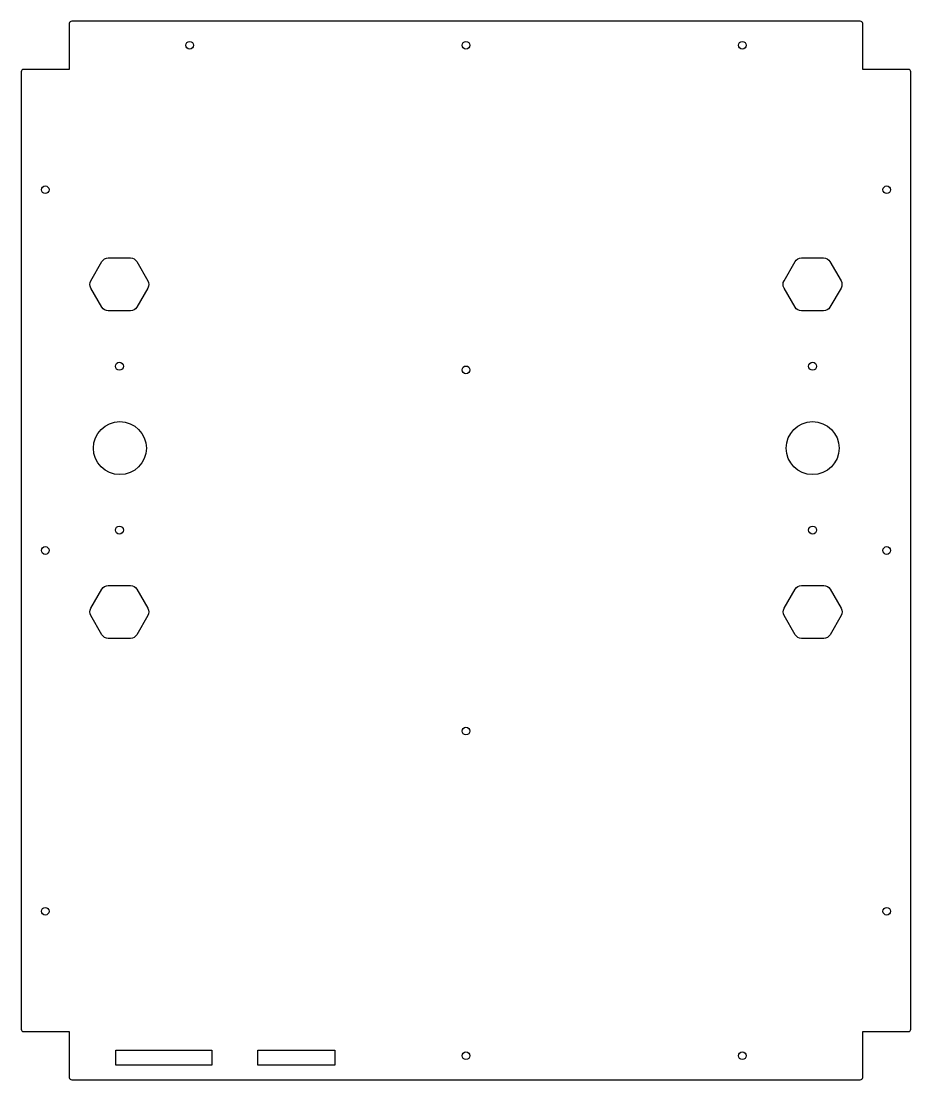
# Model space of a CAD drawing. Header units: millimetres. Extents: x -181 to 189, y 345 to 784.
import ezdxf

# ---------------------------------------------------------------- set-up
doc = ezdxf.new("R2010")
doc.units = ezdxf.units.MM
doc.layers.get('0').update_dxf_attribs({"linetype": 'CONTINUOUS'})

msp = doc.modelspace()

# ---------------------------------------------------------------- linework, layer by layer
for points in [[(-160.89, 364.79), (-160.89, 345.79, 0.414214), (-159.89, 344.79), (167.71, 344.79, 0.414214), (168.71, 345.79), (168.71, 364.79), (187.71, 364.79, 0.414214), (188.71, 365.79), (188.71, 763.39, 0.414214), (187.71, 764.39), (168.71, 764.39), (168.71, 783.39, 0.414214), (167.71, 784.39), (-159.89, 784.39, 0.414214), (-160.89, 783.39), (-160.89, 764.39), (-179.89, 764.39, 0.414214), (-180.89, 763.39), (-180.89, 365.79, 0.414214), (-179.89, 364.79)], [(-128.25, 673.59), (-132.87, 665.59, -0.267949), (-135.47, 664.09), (-144.71, 664.09, -0.267949), (-147.31, 665.59), (-151.92, 673.59, -0.267949), (-151.92, 676.59), (-147.31, 684.59, -0.267949), (-144.71, 686.09), (-135.47, 686.09, -0.267949), (-132.87, 684.59), (-128.25, 676.59, -0.267949)], [(136.04, 676.59), (140.66, 684.59, -0.267949), (143.25, 686.09), (152.49, 686.09, -0.267949), (155.09, 684.59), (159.71, 676.59, -0.267949), (159.71, 673.59), (155.09, 665.59, -0.267949), (152.49, 664.09), (143.25, 664.09, -0.267949), (140.66, 665.59), (136.04, 673.59, -0.267949)], [(-128.25, 537.59), (-132.87, 529.59, -0.267949), (-135.47, 528.09), (-144.71, 528.09, -0.267949), (-147.31, 529.59), (-151.92, 537.59, -0.267949), (-151.92, 540.59), (-147.31, 548.59, -0.267949), (-144.71, 550.09), (-135.47, 550.09, -0.267949), (-132.87, 548.59), (-128.25, 540.59, -0.267949)], [(136.08, 540.59), (140.69, 548.59, -0.267949), (143.29, 550.09), (152.53, 550.09, -0.267949), (155.13, 548.59), (159.75, 540.59, -0.267949), (159.75, 537.59), (155.13, 529.59, -0.267949), (152.53, 528.09), (143.29, 528.09, -0.267949), (140.69, 529.59), (136.08, 537.59, -0.267949)]]:
    msp.add_lwpolyline(points, format="xyb", close=True)
for points in [[(-101.62, 350.91), (-141.6, 350.91), (-141.6, 357.06), (-101.62, 357.06)], [(-50.57, 350.91), (-82.56, 350.91), (-82.56, 357.06), (-50.57, 357.06)]]:
    msp.add_lwpolyline(points, close=True)
for centre, radius in [((-110.89, 774.39), 1.6), ((3.91, 774.39), 1.6), ((118.71, 774.39), 1.6), ((-170.89, 714.39), 1.6), ((178.71, 714.39), 1.6), ((-140.07, 641.09), 1.65), ((147.89, 641.09), 1.65), ((3.91, 639.59), 1.6), ((-139.87, 607.09), 11), ((147.91, 607.09), 11), ((-140.09, 573.09), 1.65), ((147.91, 573.09), 1.65), ((-170.89, 564.59), 1.6), ((178.71, 564.59), 1.6), ((3.91, 489.59), 1.6), ((-170.89, 414.79), 1.6), ((178.71, 414.79), 1.6), ((3.91, 354.79), 1.6), ((118.71, 354.79), 1.6)]:
    msp.add_circle(centre, radius)

doc.saveas('drawing.dxf')
